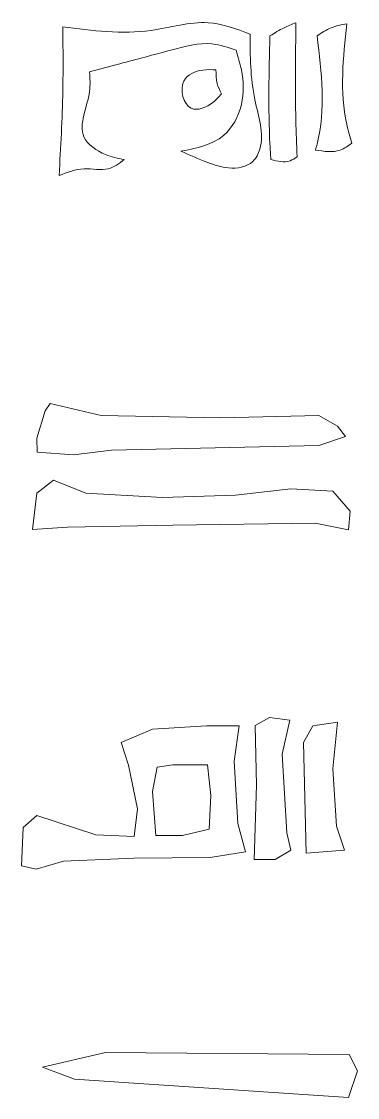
# Model space of a CAD drawing. Header units: inches. Extents: x -51 to 152, y -16 to 48.
# Drawn here: x 6.9443 to 7.0515, y -5.1468 to -4.804 of the extents above; entities that cross this region are included whole.
import ezdxf

# ---------------------------------------------------------------- set-up
doc = ezdxf.new("R2010")
doc.units = ezdxf.units.IN
doc.header["$MEASUREMENT"] = 0
doc.layers.add('NOPLOT', color=40, linetype='Continuous', lineweight=5)

msp = doc.modelspace()

# ---------------------------------------------------------------- linework, layer by layer
at = {"layer": 'NOPLOT'}
for points in [[(6.9535, -4.92569), (6.96971, -4.92954), (7.00783, -4.93021), (7.03909, -4.92954), (7.0451, -4.93288), (7.04761, -4.93622), (7.03909, -4.93906), (6.97305, -4.94057), (6.96085, -4.94207), (6.94932, -4.94124), (6.94915, -4.93672), (6.95182, -4.92803), (6.9535, -4.92569)], [(7.0436, -4.9536), (7.04912, -4.95995), (7.04861, -4.96597), (7.03792, -4.96379), (6.99261, -4.96446), (6.95901, -4.96513), (6.94781, -4.9658), (6.94915, -4.95427), (6.9545, -4.95009), (6.96486, -4.95427), (6.98927, -4.95561), (7.01251, -4.95494), (7.03023, -4.95293), (7.0436, -4.9536)], [(7.0299, -5.02658), (7.02739, -5.03744), (7.02889, -5.0625), (7.03023, -5.06802), (7.02522, -5.07103), (7.01853, -5.07103), (7.0192, -5.0473), (7.01886, -5.02825), (7.02338, -5.02574), (7.0299, -5.02658)], [(7.01368, -5.02841), (7.01218, -5.03961), (7.01335, -5.0595), (7.01569, -5.06852), (7.00449, -5.07036), (6.98008, -5.07053), (6.95768, -5.07153), (6.94899, -5.07403), (6.94431, -5.07303), (6.94481, -5.06083), (6.94915, -5.05699), (6.96804, -5.06317), (6.98025, -5.06367), (6.98125, -5.05482), (6.97841, -5.04095), (6.97607, -5.03376), (6.9861, -5.02942), (7.00332, -5.02841), (7.01368, -5.02841)], [(7.04511, -5.02725), (7.0436, -5.04212), (7.04477, -5.06033), (7.04728, -5.06802), (7.03508, -5.06902), (7.03424, -5.03376), (7.03725, -5.02841), (7.04511, -5.02725)], [(7.00365, -5.04078), (7.00465, -5.05064), (7.00415, -5.06133), (6.99563, -5.06334), (6.9871, -5.06334), (6.9861, -5.0493), (6.9876, -5.04162), (6.99262, -5.04078), (7.00365, -5.04078)], [(6.95099, -5.13713), (6.97105, -5.13245), (7.04879, -5.13312), (7.05146, -5.1383), (7.04862, -5.14682), (6.97858, -5.14214), (6.96119, -5.14097), (6.95099, -5.13713)]]:
    msp.add_lwpolyline(points, dxfattribs=at)
for points in [[(6.95748, -4.80567), (6.95748, -4.82605), (6.95629, -4.85305)], [(7.01722, -4.80795), (7.00384, -4.80437), (6.98564, -4.8068), (6.95748, -4.80567)], [(7.02355, -4.80856), (7.02804, -4.80596), (7.03183, -4.80435)], [(7.03183, -4.80435), (7.03181, -4.83547), (7.03218, -4.84705)], [(7.03858, -4.80856), (7.04307, -4.80596), (7.04804, -4.80466)], [(7.04804, -4.80466), (7.04804, -4.83668), (7.04968, -4.84277)], [(6.99513, -4.84529), (7.00368, -4.84886), (7.01031, -4.85063), (7.01806, -4.84856), (7.0203, -4.84467), (7.01874, -4.82891), (7.01722, -4.80795)], [(7.02384, -4.8479), (7.02355, -4.84306), (7.02355, -4.80856)], [(7.03807, -4.84493), (7.03858, -4.84306), (7.03858, -4.80856)], [(6.966, -4.82004), (6.97564, -4.81745), (6.99198, -4.81308), (7.00512, -4.81111), (7.01274, -4.81315)], [(7.01274, -4.81315), (7.01442, -4.8194), (7.01442, -4.83044), (7.00873, -4.84029), (6.99513, -4.84529)], [(6.97709, -4.84794), (6.97111, -4.84634), (6.96423, -4.84072), (6.966, -4.82625), (6.966, -4.82004)], [(7.00808, -4.82701), (7.00533, -4.82975), (6.99842, -4.83161), (6.9961, -4.82293), (7.00213, -4.81944), (7.00633, -4.81936)], [(7.00633, -4.81936), (7.0067, -4.82368), (7.00808, -4.82701)], [(7.04968, -4.84277), (7.04594, -4.84493), (7.03807, -4.84493)], [(7.03218, -4.84705), (7.02999, -4.84835), (7.02384, -4.8479)], [(6.95629, -4.85305), (6.9643, -4.8509), (6.97196, -4.8509), (6.97709, -4.84794)]]:
    msp.add_spline(points, degree=3, dxfattribs=at)

doc.saveas('drawing.dxf')
